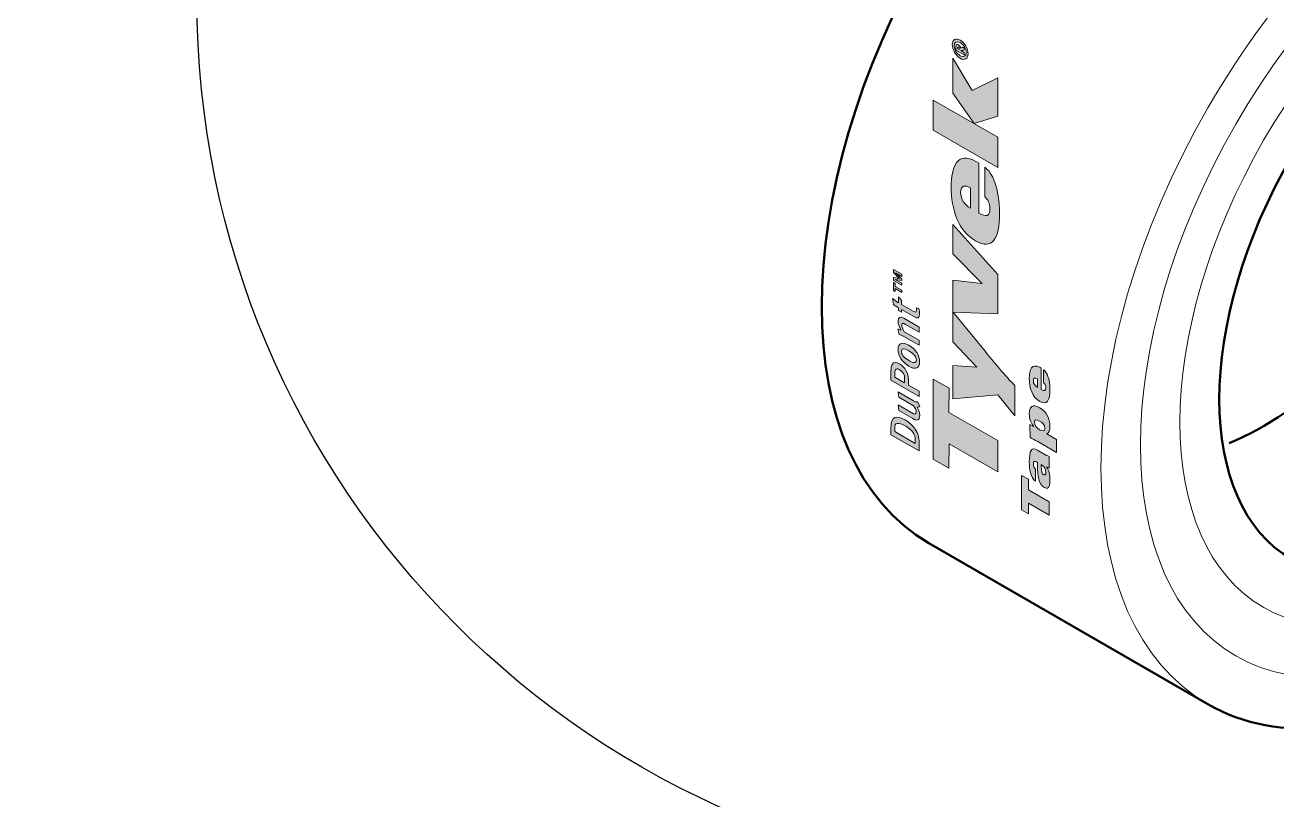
# Model space of a CAD drawing. Header units: inches. Extents: x -20.7 to 75.7, y -15.1 to 19.1.
# Drawn here: x 59.245 to 60.702, y 10.519 to 11.421 of the extents above; entities that cross this region are included whole.
import ezdxf

# ---------------------------------------------------------------- set-up
doc = ezdxf.new("R2010")
doc.units = ezdxf.units.IN
doc.header["$MEASUREMENT"] = 0
for name, color, linetype, lineweight in [('G-ANNO-TTLB', 7, 'Continuous', 0), ('LOGOS', 7, 'Continuous', 0), ('TYVEK', 7, 'Continuous', 0)]:
    doc.layers.add(name, color=color, linetype=linetype, lineweight=lineweight)

# ---------------------------------------------------------------- blocks, each defined once
blk = doc.blocks.new('Block_490')
at = {"layer": 'LOGOS', "true_color": 0x17477e, "transparency": 33554687}
h = blk.add_hatch(color=156, dxfattribs=at)
h.dxf.hatch_style = 2
edge = h.paths.add_edge_path()
edge.add_spline(control_points=[(60.2654, 11.1287), (60.2654, 11.1287), (60.2583, 11.1329), (60.2583, 11.1329), (60.2583, 11.1329), (60.2583, 11.1326), (60.2583, 11.1326), (60.2583, 11.1326), (60.2654, 11.1255), (60.2654, 11.1255), (60.2654, 11.1255), (60.2654, 11.1239), (60.2654, 11.1239), (60.2654, 11.1239), (60.2583, 11.125), (60.2583, 11.125), (60.2583, 11.125), (60.2583, 11.1248), (60.2583, 11.1248), (60.2583, 11.1248), (60.2654, 11.1207), (60.2654, 11.1207), (60.2654, 11.1207), (60.2654, 11.1183), (60.2654, 11.1183), (60.2654, 11.1183), (60.2557, 11.1239), (60.2557, 11.1239), (60.2557, 11.1239), (60.2557, 11.1274), (60.2557, 11.1274), (60.2557, 11.1274), (60.2625, 11.1263), (60.2625, 11.1263), (60.2625, 11.1263), (60.2557, 11.1333), (60.2557, 11.1333), (60.2557, 11.1333), (60.2557, 11.1368), (60.2557, 11.1368), (60.2557, 11.1368), (60.2654, 11.1312), (60.2654, 11.1312), (60.2654, 11.1312), (60.2654, 11.1287), (60.2654, 11.1287)], knot_values=[0, 0, 0, 0, 1, 1, 1, 2, 2, 2, 3, 3, 3, 4, 4, 4, 5, 5, 5, 6, 6, 6, 7, 7, 7, 8, 8, 8, 9, 9, 9, 10, 10, 10, 11, 11, 11, 12, 12, 12, 13, 13, 13, 14, 14, 14, 15, 15, 15, 15], degree=3, periodic=0)
edge = h.paths.add_edge_path()
edge.add_spline(control_points=[(60.2576, 11.117), (60.2576, 11.117), (60.2654, 11.1125), (60.2654, 11.1125), (60.2654, 11.1125), (60.2654, 11.11), (60.2654, 11.11), (60.2654, 11.11), (60.2576, 11.1146), (60.2576, 11.1146), (60.2576, 11.1146), (60.2577, 11.1112), (60.2577, 11.1112), (60.2577, 11.1112), (60.2557, 11.1124), (60.2557, 11.1124), (60.2557, 11.1124), (60.2557, 11.1214), (60.2557, 11.1214), (60.2557, 11.1214), (60.2577, 11.1204), (60.2577, 11.1204), (60.2577, 11.1204), (60.2576, 11.117), (60.2576, 11.117)], knot_values=[0, 0, 0, 0, 1, 1, 1, 2, 2, 2, 3, 3, 3, 4, 4, 4, 5, 5, 5, 6, 6, 6, 7, 7, 7, 8, 8, 8, 8], degree=3, periodic=0)
h = blk.add_hatch(color=156, dxfattribs=at)
h.dxf.hatch_style = 2
edge = h.paths.add_edge_path()
edge.add_spline(control_points=[(60.2862, 11.0852), (60.2862, 11.0798), (60.2835, 11.0795), (60.2801, 11.0815), (60.2801, 11.0815), (60.2653, 11.0901), (60.2653, 11.0901), (60.2653, 11.0901), (60.2653, 11.0869), (60.2653, 11.0869), (60.2653, 11.0869), (60.2618, 11.0891), (60.2618, 11.0891), (60.2618, 11.0891), (60.2618, 11.0921), (60.2618, 11.0921), (60.2596, 11.0933), (60.2576, 11.0946), (60.2557, 11.0959), (60.2557, 11.0959), (60.2545, 11.1028), (60.2545, 11.1028), (60.2564, 11.1014), (60.2593, 11.0994), (60.2617, 11.098), (60.2617, 11.098), (60.2618, 11.1047), (60.2618, 11.1047), (60.2618, 11.1047), (60.2652, 11.1011), (60.2652, 11.1011), (60.2652, 11.1011), (60.2653, 11.096), (60.2653, 11.096), (60.2653, 11.096), (60.2787, 11.0882), (60.2787, 11.0882), (60.2817, 11.0865), (60.2825, 11.0868), (60.2825, 11.0894), (60.2825, 11.0902), (60.2824, 11.0909), (60.2821, 11.0922), (60.2821, 11.0922), (60.2852, 11.0912), (60.2852, 11.0912), (60.2859, 11.089), (60.2862, 11.087), (60.2862, 11.0852)], knot_values=[0, 0, 0, 0, 1, 1, 1, 2, 2, 2, 3, 3, 3, 4, 4, 4, 5, 5, 5, 6, 6, 6, 7, 7, 7, 8, 8, 8, 9, 9, 9, 10, 10, 10, 11, 11, 11, 12, 12, 12, 13, 13, 13, 14, 14, 14, 15, 15, 15, 16, 16, 16, 16], degree=3, periodic=0)
h = blk.add_hatch(color=156, dxfattribs=at)
h.dxf.hatch_style = 2
edge = h.paths.add_edge_path()
edge.add_spline(control_points=[(60.2856, 11.0636), (60.2856, 11.0636), (60.2697, 11.0728), (60.2697, 11.0728), (60.2665, 11.0746), (60.2656, 11.0744), (60.2655, 11.072), (60.2655, 11.0703), (60.2666, 11.0671), (60.2682, 11.0643), (60.2682, 11.0643), (60.2856, 11.0544), (60.2856, 11.0544), (60.2856, 11.0544), (60.2856, 11.0485), (60.2856, 11.0485), (60.2856, 11.0485), (60.268, 11.0586), (60.268, 11.0586), (60.2654, 11.0602), (60.2641, 11.0607), (60.2624, 11.061), (60.2624, 11.061), (60.261, 11.0672), (60.261, 11.0672), (60.2621, 11.0673), (60.2632, 11.0668), (60.2645, 11.0661), (60.2622, 11.0703), (60.2611, 11.0735), (60.2611, 11.0766), (60.2611, 11.0808), (60.2634, 11.0824), (60.2678, 11.0799), (60.2678, 11.0799), (60.2856, 11.0696), (60.2856, 11.0696), (60.2856, 11.0696), (60.2856, 11.0636), (60.2856, 11.0636)], knot_values=[0, 0, 0, 0, 1, 1, 1, 2, 2, 2, 3, 3, 3, 4, 4, 4, 5, 5, 5, 6, 6, 6, 7, 7, 7, 8, 8, 8, 9, 9, 9, 10, 10, 10, 11, 11, 11, 12, 12, 12, 13, 13, 13, 13], degree=3, periodic=0)
h = blk.add_hatch(color=156, dxfattribs=at)
h.dxf.hatch_style = 2
edge = h.paths.add_edge_path()
edge.add_spline(control_points=[(60.265, 11.0413), (60.265, 11.0375), (60.2675, 11.0343), (60.2734, 11.031), (60.2803, 11.0269), (60.2824, 11.0279), (60.2824, 11.0313), (60.2824, 11.035), (60.2799, 11.0384), (60.2738, 11.0419), (60.2671, 11.0458), (60.265, 11.0447), (60.265, 11.0413)], knot_values=[0, 0, 0, 0, 1, 1, 1, 2, 2, 2, 3, 3, 3, 4, 4, 4, 4], degree=3, periodic=0)
edge = h.paths.add_edge_path()
edge.add_spline(control_points=[(60.2862, 11.0291), (60.2862, 11.0216), (60.2813, 11.0198), (60.2737, 11.0241), (60.266, 11.0286), (60.2611, 11.0362), (60.2611, 11.0435), (60.2611, 11.0514), (60.2661, 11.0529), (60.2737, 11.0485), (60.2815, 11.0441), (60.2863, 11.0366), (60.2862, 11.0291)], knot_values=[0, 0, 0, 0, 1, 1, 1, 2, 2, 2, 3, 3, 3, 4, 4, 4, 4], degree=3, periodic=0)
h = blk.add_hatch(color=156, dxfattribs=at)
h.dxf.hatch_style = 2
edge = h.paths.add_edge_path()
edge.add_spline(control_points=[(60.2589, 11.0206), (60.2578, 11.0201), (60.2572, 11.0188), (60.2572, 11.0164), (60.2572, 11.0164), (60.2572, 11.0114), (60.2572, 11.0114), (60.2572, 11.0114), (60.2688, 11.0047), (60.2688, 11.0047), (60.2688, 11.0047), (60.2688, 11.0097), (60.2688, 11.0097), (60.2688, 11.0143), (60.267, 11.0176), (60.2629, 11.0199), (60.2612, 11.0209), (60.2598, 11.0212), (60.2589, 11.0206)], knot_values=[0, 0, 0, 0, 1, 1, 1, 2, 2, 2, 3, 3, 3, 4, 4, 4, 5, 5, 5, 6, 6, 6, 6], degree=3, periodic=0)
edge = h.paths.add_edge_path()
edge.add_spline(control_points=[(60.2731, 11.0086), (60.2731, 11.0086), (60.2731, 11.0022), (60.2731, 11.0022), (60.2731, 11.0022), (60.2856, 10.995), (60.2856, 10.995), (60.2856, 10.995), (60.2856, 10.9889), (60.2856, 10.9889), (60.2856, 10.9889), (60.2528, 11.0078), (60.2528, 11.0078), (60.2528, 11.0078), (60.2528, 11.0178), (60.2528, 11.0178), (60.2529, 11.0233), (60.2533, 11.0251), (60.2545, 11.0265), (60.2561, 11.0289), (60.259, 11.0291), (60.2627, 11.027), (60.2691, 11.0233), (60.2732, 11.0155), (60.2731, 11.0086)], knot_values=[0, 0, 0, 0, 1, 1, 1, 2, 2, 2, 3, 3, 3, 4, 4, 4, 5, 5, 5, 6, 6, 6, 7, 7, 7, 8, 8, 8, 8], degree=3, periodic=0)
h = blk.add_hatch(color=156, dxfattribs=at)
h.dxf.hatch_style = 2
edge = h.paths.add_edge_path()
edge.add_spline(control_points=[(60.2864, 10.9773), (60.2856, 10.9765), (60.2847, 10.9762), (60.2834, 10.9766), (60.2854, 10.9733), (60.2863, 10.9701), (60.2863, 10.967), (60.2863, 10.9638), (60.2854, 10.962), (60.2839, 10.9615), (60.2828, 10.9611), (60.2812, 10.9614), (60.2783, 10.9632), (60.2783, 10.9632), (60.2621, 10.9726), (60.2621, 10.9726), (60.2621, 10.9726), (60.2611, 10.979), (60.2611, 10.979), (60.2611, 10.979), (60.2771, 10.9697), (60.2771, 10.9697), (60.2801, 10.9681), (60.2823, 10.9673), (60.2822, 10.9708), (60.2823, 10.973), (60.2809, 10.9762), (60.2792, 10.9781), (60.2792, 10.9781), (60.262, 10.988), (60.262, 10.988), (60.262, 10.988), (60.2611, 10.9943), (60.2611, 10.9943), (60.2611, 10.9943), (60.2791, 10.9838), (60.2791, 10.9838), (60.2826, 10.9818), (60.2839, 10.9829), (60.2839, 10.9829), (60.2839, 10.9829), (60.2864, 10.9773), (60.2864, 10.9773)], knot_values=[0, 0, 0, 0, 1, 1, 1, 2, 2, 2, 3, 3, 3, 4, 4, 4, 5, 5, 5, 6, 6, 6, 7, 7, 7, 8, 8, 8, 9, 9, 9, 10, 10, 10, 11, 11, 11, 12, 12, 12, 13, 13, 13, 14, 14, 14, 14], degree=3, periodic=0)
h = blk.add_hatch(color=156, dxfattribs=at)
h.dxf.hatch_style = 2
edge = h.paths.add_edge_path()
edge.add_spline(control_points=[(60.26, 10.9575), (60.2579, 10.957), (60.2572, 10.9554), (60.2572, 10.9521), (60.2572, 10.9521), (60.2572, 10.9481), (60.2572, 10.9481), (60.2572, 10.9481), (60.2812, 10.9343), (60.2812, 10.9343), (60.2812, 10.9343), (60.2812, 10.9384), (60.2812, 10.9384), (60.2812, 10.945), (60.2774, 10.95), (60.27, 10.9542), (60.2657, 10.9566), (60.2623, 10.9581), (60.26, 10.9575)], knot_values=[0, 0, 0, 0, 1, 1, 1, 2, 2, 2, 3, 3, 3, 4, 4, 4, 5, 5, 5, 6, 6, 6, 6], degree=3, periodic=0)
edge = h.paths.add_edge_path()
edge.add_spline(control_points=[(60.281, 10.9508), (60.2845, 10.9457), (60.2856, 10.9417), (60.2856, 10.9347), (60.2856, 10.9347), (60.2856, 10.9254), (60.2856, 10.9254), (60.2856, 10.9254), (60.2528, 10.9443), (60.2528, 10.9443), (60.2528, 10.9443), (60.2528, 10.9521), (60.2528, 10.9521), (60.2529, 10.9593), (60.254, 10.9627), (60.2575, 10.9644), (60.2603, 10.9655), (60.2643, 10.9645), (60.2693, 10.9616), (60.2743, 10.9586), (60.2782, 10.955), (60.281, 10.9508)], knot_values=[0, 0, 0, 0, 1, 1, 1, 2, 2, 2, 3, 3, 3, 4, 4, 4, 5, 5, 5, 6, 6, 6, 7, 7, 7, 7], degree=3, periodic=0)
at = {"layer": 'LOGOS'}
for points, knots in [([(60.2654, 11.1287), (60.2654, 11.1287), (60.2583, 11.1329), (60.2583, 11.1329), (60.2583, 11.1329), (60.2583, 11.1326), (60.2583, 11.1326), (60.2583, 11.1326), (60.2654, 11.1255), (60.2654, 11.1255), (60.2654, 11.1255), (60.2654, 11.1239), (60.2654, 11.1239), (60.2654, 11.1239), (60.2583, 11.125), (60.2583, 11.125), (60.2583, 11.125), (60.2583, 11.1248), (60.2583, 11.1248), (60.2583, 11.1248), (60.2654, 11.1207), (60.2654, 11.1207), (60.2654, 11.1207), (60.2654, 11.1183), (60.2654, 11.1183), (60.2654, 11.1183), (60.2557, 11.1239), (60.2557, 11.1239), (60.2557, 11.1239), (60.2557, 11.1274), (60.2557, 11.1274), (60.2557, 11.1274), (60.2625, 11.1263), (60.2625, 11.1263), (60.2625, 11.1263), (60.2557, 11.1333), (60.2557, 11.1333), (60.2557, 11.1333), (60.2557, 11.1368), (60.2557, 11.1368), (60.2557, 11.1368), (60.2654, 11.1312), (60.2654, 11.1312), (60.2654, 11.1312), (60.2654, 11.1287), (60.2654, 11.1287)], [0, 0, 0, 0, 1, 1, 1, 2, 2, 2, 3, 3, 3, 4, 4, 4, 5, 5, 5, 6, 6, 6, 7, 7, 7, 8, 8, 8, 9, 9, 9, 10, 10, 10, 11, 11, 11, 12, 12, 12, 13, 13, 13, 14, 14, 14, 15, 15, 15, 15]), ([(60.2576, 11.117), (60.2576, 11.117), (60.2654, 11.1125), (60.2654, 11.1125), (60.2654, 11.1125), (60.2654, 11.11), (60.2654, 11.11), (60.2654, 11.11), (60.2576, 11.1146), (60.2576, 11.1146), (60.2576, 11.1146), (60.2577, 11.1112), (60.2577, 11.1112), (60.2577, 11.1112), (60.2557, 11.1124), (60.2557, 11.1124), (60.2557, 11.1124), (60.2557, 11.1214), (60.2557, 11.1214), (60.2557, 11.1214), (60.2577, 11.1204), (60.2577, 11.1204), (60.2577, 11.1204), (60.2576, 11.117), (60.2576, 11.117)], [0, 0, 0, 0, 1, 1, 1, 2, 2, 2, 3, 3, 3, 4, 4, 4, 5, 5, 5, 6, 6, 6, 7, 7, 7, 8, 8, 8, 8]), ([(60.2862, 11.0852), (60.2862, 11.0798), (60.2835, 11.0795), (60.2801, 11.0815), (60.2801, 11.0815), (60.2653, 11.0901), (60.2653, 11.0901), (60.2653, 11.0901), (60.2653, 11.0869), (60.2653, 11.0869), (60.2653, 11.0869), (60.2618, 11.0891), (60.2618, 11.0891), (60.2618, 11.0891), (60.2618, 11.0921), (60.2618, 11.0921), (60.2596, 11.0933), (60.2576, 11.0946), (60.2557, 11.0959), (60.2557, 11.0959), (60.2545, 11.1028), (60.2545, 11.1028), (60.2564, 11.1014), (60.2593, 11.0994), (60.2617, 11.098), (60.2617, 11.098), (60.2618, 11.1047), (60.2618, 11.1047), (60.2618, 11.1047), (60.2652, 11.1011), (60.2652, 11.1011), (60.2652, 11.1011), (60.2653, 11.096), (60.2653, 11.096), (60.2653, 11.096), (60.2787, 11.0882), (60.2787, 11.0882), (60.2817, 11.0865), (60.2825, 11.0868), (60.2825, 11.0894), (60.2825, 11.0902), (60.2824, 11.0909), (60.2821, 11.0922), (60.2821, 11.0922), (60.2852, 11.0912), (60.2852, 11.0912), (60.2859, 11.089), (60.2862, 11.087), (60.2862, 11.0852)], [0, 0, 0, 0, 1, 1, 1, 2, 2, 2, 3, 3, 3, 4, 4, 4, 5, 5, 5, 6, 6, 6, 7, 7, 7, 8, 8, 8, 9, 9, 9, 10, 10, 10, 11, 11, 11, 12, 12, 12, 13, 13, 13, 14, 14, 14, 15, 15, 15, 16, 16, 16, 16]), ([(60.2856, 11.0636), (60.2856, 11.0636), (60.2697, 11.0728), (60.2697, 11.0728), (60.2665, 11.0746), (60.2656, 11.0744), (60.2655, 11.072), (60.2655, 11.0703), (60.2666, 11.0671), (60.2682, 11.0643), (60.2682, 11.0643), (60.2856, 11.0544), (60.2856, 11.0544), (60.2856, 11.0544), (60.2856, 11.0485), (60.2856, 11.0485), (60.2856, 11.0485), (60.268, 11.0586), (60.268, 11.0586), (60.2654, 11.0602), (60.2641, 11.0607), (60.2624, 11.061), (60.2624, 11.061), (60.261, 11.0672), (60.261, 11.0672), (60.2621, 11.0673), (60.2632, 11.0668), (60.2645, 11.0661), (60.2622, 11.0703), (60.2611, 11.0735), (60.2611, 11.0766), (60.2611, 11.0808), (60.2634, 11.0824), (60.2678, 11.0799), (60.2678, 11.0799), (60.2856, 11.0696), (60.2856, 11.0696), (60.2856, 11.0696), (60.2856, 11.0636), (60.2856, 11.0636)], [0, 0, 0, 0, 1, 1, 1, 2, 2, 2, 3, 3, 3, 4, 4, 4, 5, 5, 5, 6, 6, 6, 7, 7, 7, 8, 8, 8, 9, 9, 9, 10, 10, 10, 11, 11, 11, 12, 12, 12, 13, 13, 13, 13]), ([(60.2862, 11.0291), (60.2862, 11.0216), (60.2813, 11.0198), (60.2737, 11.0241), (60.266, 11.0286), (60.2611, 11.0362), (60.2611, 11.0435), (60.2611, 11.0514), (60.2661, 11.0529), (60.2737, 11.0485), (60.2815, 11.0441), (60.2863, 11.0366), (60.2862, 11.0291)], [0, 0, 0, 0, 1, 1, 1, 2, 2, 2, 3, 3, 3, 4, 4, 4, 4]), ([(60.265, 11.0413), (60.265, 11.0375), (60.2675, 11.0343), (60.2734, 11.031), (60.2803, 11.0269), (60.2824, 11.0279), (60.2824, 11.0313), (60.2824, 11.035), (60.2799, 11.0384), (60.2738, 11.0419), (60.2671, 11.0458), (60.265, 11.0447), (60.265, 11.0413)], [0, 0, 0, 0, 1, 1, 1, 2, 2, 2, 3, 3, 3, 4, 4, 4, 4]), ([(60.2731, 11.0086), (60.2731, 11.0086), (60.2731, 11.0022), (60.2731, 11.0022), (60.2731, 11.0022), (60.2856, 10.995), (60.2856, 10.995), (60.2856, 10.995), (60.2856, 10.9889), (60.2856, 10.9889), (60.2856, 10.9889), (60.2528, 11.0078), (60.2528, 11.0078), (60.2528, 11.0078), (60.2528, 11.0178), (60.2528, 11.0178), (60.2529, 11.0233), (60.2533, 11.0251), (60.2545, 11.0265), (60.2561, 11.0289), (60.259, 11.0291), (60.2627, 11.027), (60.2691, 11.0233), (60.2732, 11.0155), (60.2731, 11.0086)], [0, 0, 0, 0, 1, 1, 1, 2, 2, 2, 3, 3, 3, 4, 4, 4, 5, 5, 5, 6, 6, 6, 7, 7, 7, 8, 8, 8, 8]), ([(60.2589, 11.0206), (60.2578, 11.0201), (60.2572, 11.0188), (60.2572, 11.0164), (60.2572, 11.0164), (60.2572, 11.0114), (60.2572, 11.0114), (60.2572, 11.0114), (60.2688, 11.0047), (60.2688, 11.0047), (60.2688, 11.0047), (60.2688, 11.0097), (60.2688, 11.0097), (60.2688, 11.0143), (60.267, 11.0176), (60.2629, 11.0199), (60.2612, 11.0209), (60.2598, 11.0212), (60.2589, 11.0206)], [0, 0, 0, 0, 1, 1, 1, 2, 2, 2, 3, 3, 3, 4, 4, 4, 5, 5, 5, 6, 6, 6, 6]), ([(60.2864, 10.9773), (60.2856, 10.9765), (60.2847, 10.9762), (60.2834, 10.9766), (60.2854, 10.9733), (60.2863, 10.9701), (60.2863, 10.967), (60.2863, 10.9638), (60.2854, 10.962), (60.2839, 10.9615), (60.2828, 10.9611), (60.2812, 10.9614), (60.2783, 10.9632), (60.2783, 10.9632), (60.2621, 10.9726), (60.2621, 10.9726), (60.2621, 10.9726), (60.2611, 10.979), (60.2611, 10.979), (60.2611, 10.979), (60.2771, 10.9697), (60.2771, 10.9697), (60.2801, 10.9681), (60.2823, 10.9673), (60.2822, 10.9708), (60.2823, 10.973), (60.2809, 10.9762), (60.2792, 10.9781), (60.2792, 10.9781), (60.262, 10.988), (60.262, 10.988), (60.262, 10.988), (60.2611, 10.9943), (60.2611, 10.9943), (60.2611, 10.9943), (60.2791, 10.9838), (60.2791, 10.9838), (60.2826, 10.9818), (60.2839, 10.9829), (60.2839, 10.9829), (60.2839, 10.9829), (60.2864, 10.9773), (60.2864, 10.9773)], [0, 0, 0, 0, 1, 1, 1, 2, 2, 2, 3, 3, 3, 4, 4, 4, 5, 5, 5, 6, 6, 6, 7, 7, 7, 8, 8, 8, 9, 9, 9, 10, 10, 10, 11, 11, 11, 12, 12, 12, 13, 13, 13, 14, 14, 14, 14]), ([(60.281, 10.9508), (60.2845, 10.9457), (60.2856, 10.9417), (60.2856, 10.9347), (60.2856, 10.9347), (60.2856, 10.9254), (60.2856, 10.9254), (60.2856, 10.9254), (60.2528, 10.9443), (60.2528, 10.9443), (60.2528, 10.9443), (60.2528, 10.9521), (60.2528, 10.9521), (60.2529, 10.9593), (60.254, 10.9627), (60.2575, 10.9644), (60.2603, 10.9655), (60.2643, 10.9645), (60.2693, 10.9616), (60.2743, 10.9586), (60.2782, 10.955), (60.281, 10.9508)], [0, 0, 0, 0, 1, 1, 1, 2, 2, 2, 3, 3, 3, 4, 4, 4, 5, 5, 5, 6, 6, 6, 7, 7, 7, 7]), ([(60.26, 10.9575), (60.2579, 10.957), (60.2572, 10.9554), (60.2572, 10.9521), (60.2572, 10.9521), (60.2572, 10.9481), (60.2572, 10.9481), (60.2572, 10.9481), (60.2812, 10.9343), (60.2812, 10.9343), (60.2812, 10.9343), (60.2812, 10.9384), (60.2812, 10.9384), (60.2812, 10.945), (60.2774, 10.95), (60.27, 10.9542), (60.2657, 10.9566), (60.2623, 10.9581), (60.26, 10.9575)], [0, 0, 0, 0, 1, 1, 1, 2, 2, 2, 3, 3, 3, 4, 4, 4, 5, 5, 5, 6, 6, 6, 6])]:
    blk.add_open_spline(points, degree=3, knots=knots, dxfattribs=at)
blk = doc.blocks.new('Block_491')
at = {"layer": 'LOGOS', "true_color": 0x17477e, "transparency": 33554687}
h = blk.add_hatch(color=156, dxfattribs=at)
h.dxf.hatch_style = 2
edge = h.paths.add_edge_path()
edge.add_spline(control_points=[(60.4234, 11.0095), (60.4205, 11.0111), (60.4186, 11.0106), (60.4186, 11.0072), (60.4186, 11.004), (60.4204, 11.0011), (60.4234, 10.9994), (60.4234, 10.9994), (60.4234, 11.0095), (60.4234, 11.0095)], knot_values=[0, 0, 0, 0, 1, 1, 1, 2, 2, 2, 3, 3, 3, 3], degree=3, periodic=0)
edge = h.paths.add_edge_path()
edge.add_spline(control_points=[(60.4277, 10.9969), (60.4314, 10.9947), (60.4333, 10.9954), (60.4333, 10.9989), (60.4333, 11.0019), (60.4321, 11.0038), (60.4306, 11.0049), (60.4306, 11.0049), (60.4306, 11.0198), (60.4306, 11.0198), (60.4343, 11.0171), (60.4379, 11.0098), (60.4379, 10.9965), (60.4379, 10.9844), (60.4345, 10.9783), (60.426, 10.983), (60.4174, 10.9882), (60.4139, 10.9985), (60.4139, 11.0099), (60.414, 11.0198), (60.4166, 11.0282), (60.4265, 11.0225), (60.4265, 11.0225), (60.4278, 11.0219), (60.4278, 11.0219), (60.4278, 11.0219), (60.4277, 10.9969), (60.4277, 10.9969)], knot_values=[0, 0, 0, 0, 1, 1, 1, 2, 2, 2, 3, 3, 3, 4, 4, 4, 5, 5, 5, 6, 6, 6, 7, 7, 7, 8, 8, 8, 9, 9, 9, 9], degree=3, periodic=0)
h = blk.add_hatch(color=156, dxfattribs=at)
h.dxf.hatch_style = 2
edge = h.paths.add_edge_path()
edge.add_spline(control_points=[(60.432, 10.9517), (60.432, 10.956), (60.4289, 10.9586), (60.4259, 10.9603), (60.4224, 10.9623), (60.4198, 10.9623), (60.4199, 10.9589), (60.4198, 10.9556), (60.4223, 10.9523), (60.4259, 10.9502), (60.4289, 10.9485), (60.432, 10.9475), (60.432, 10.9517)], knot_values=[0, 0, 0, 0, 1, 1, 1, 2, 2, 2, 3, 3, 3, 4, 4, 4, 4], degree=3, periodic=0)
edge = h.paths.add_edge_path()
edge.add_spline(control_points=[(60.4232, 10.9367), (60.4209, 10.938), (60.4175, 10.9398), (60.4148, 10.9412), (60.4148, 10.9412), (60.4147, 10.9561), (60.4147, 10.9561), (60.4147, 10.9561), (60.4186, 10.9541), (60.4186, 10.9541), (60.4186, 10.9541), (60.4186, 10.9542), (60.4186, 10.9542), (60.4158, 10.9581), (60.4139, 10.9627), (60.4139, 10.9684), (60.4139, 10.977), (60.4173, 10.9808), (60.4262, 10.9758), (60.4341, 10.9712), (60.4379, 10.9627), (60.4379, 10.9541), (60.4379, 10.9493), (60.4365, 10.9466), (60.4344, 10.9453), (60.4344, 10.9453), (60.4456, 10.9389), (60.4456, 10.9389), (60.4456, 10.9389), (60.4456, 10.9237), (60.4456, 10.9237), (60.4456, 10.9237), (60.4232, 10.9367), (60.4232, 10.9367)], knot_values=[0, 0, 0, 0, 1, 1, 1, 2, 2, 2, 3, 3, 3, 4, 4, 4, 5, 5, 5, 6, 6, 6, 7, 7, 7, 8, 8, 8, 9, 9, 9, 10, 10, 10, 11, 11, 11, 11], degree=3, periodic=0)
h = blk.add_hatch(color=156, dxfattribs=at)
h.dxf.hatch_style = 2
edge = h.paths.add_edge_path()
edge.add_spline(control_points=[(60.4278, 10.9077), (60.4278, 10.9018), (60.4288, 10.8989), (60.4307, 10.8978), (60.4319, 10.897), (60.4333, 10.8976), (60.4333, 10.9003), (60.4332, 10.9041), (60.431, 10.9075), (60.4284, 10.9091), (60.4284, 10.9091), (60.4277, 10.9095), (60.4277, 10.9095), (60.4277, 10.9095), (60.4278, 10.9077), (60.4278, 10.9077)], knot_values=[0, 0, 0, 0, 1, 1, 1, 2, 2, 2, 3, 3, 3, 4, 4, 4, 5, 5, 5, 5], degree=3, periodic=0)
edge = h.paths.add_edge_path()
edge.add_spline(control_points=[(60.4212, 10.8903), (60.4184, 10.8922), (60.4165, 10.8957), (60.4154, 10.8998), (60.4142, 10.9039), (60.4139, 10.9085), (60.4139, 10.9124), (60.414, 10.9259), (60.4163, 10.9305), (60.4235, 10.9265), (60.4235, 10.9265), (60.4341, 10.9203), (60.4341, 10.9203), (60.4349, 10.9198), (60.4359, 10.9194), (60.4371, 10.919), (60.4371, 10.919), (60.4372, 10.9056), (60.4372, 10.9056), (60.4372, 10.9056), (60.4339, 10.9071), (60.4339, 10.9071), (60.437, 10.9024), (60.4379, 10.8979), (60.4379, 10.8926), (60.438, 10.8894), (60.4378, 10.8862), (60.4372, 10.8844), (60.4362, 10.8823), (60.4343, 10.8812), (60.4314, 10.8829), (60.4247, 10.8867), (60.4234, 10.8971), (60.4234, 10.9078), (60.4234, 10.9078), (60.4234, 10.912), (60.4234, 10.912), (60.4234, 10.912), (60.4223, 10.9127), (60.4223, 10.9127), (60.4203, 10.9138), (60.4186, 10.9137), (60.4186, 10.9103), (60.4186, 10.9068), (60.4198, 10.905), (60.4213, 10.9041), (60.4213, 10.9041), (60.4212, 10.8903), (60.4212, 10.8903)], knot_values=[0, 0, 0, 0, 1, 1, 1, 2, 2, 2, 3, 3, 3, 4, 4, 4, 5, 5, 5, 6, 6, 6, 7, 7, 7, 8, 8, 8, 9, 9, 9, 10, 10, 10, 11, 11, 11, 12, 12, 12, 13, 13, 13, 14, 14, 14, 15, 15, 15, 16, 16, 16, 16], degree=3, periodic=0)
h = blk.add_hatch(color=156, dxfattribs=at)
h.dxf.hatch_style = 2
edge = h.paths.add_edge_path()
edge.add_spline(control_points=[(60.4128, 10.8646), (60.4128, 10.8646), (60.4128, 10.8524), (60.4128, 10.8524), (60.4128, 10.8524), (60.405, 10.857), (60.405, 10.857), (60.405, 10.857), (60.4049, 10.897), (60.4049, 10.897), (60.4049, 10.897), (60.4128, 10.8925), (60.4128, 10.8925), (60.4128, 10.8925), (60.4128, 10.8802), (60.4128, 10.8802), (60.4128, 10.8802), (60.4371, 10.8662), (60.4371, 10.8662), (60.4371, 10.8662), (60.4371, 10.8506), (60.4371, 10.8506), (60.4371, 10.8506), (60.4128, 10.8646), (60.4128, 10.8646)], knot_values=[0, 0, 0, 0, 1, 1, 1, 2, 2, 2, 3, 3, 3, 4, 4, 4, 5, 5, 5, 6, 6, 6, 7, 7, 7, 8, 8, 8, 8], degree=3, periodic=0)
at = {"layer": 'LOGOS'}
for points, knots in [([(60.4277, 10.9969), (60.4314, 10.9947), (60.4333, 10.9954), (60.4333, 10.9989), (60.4333, 11.0019), (60.4321, 11.0038), (60.4306, 11.0049), (60.4306, 11.0049), (60.4306, 11.0198), (60.4306, 11.0198), (60.4343, 11.0171), (60.4379, 11.0098), (60.4379, 10.9965), (60.4379, 10.9844), (60.4345, 10.9783), (60.426, 10.983), (60.4174, 10.9882), (60.4139, 10.9985), (60.4139, 11.0099), (60.414, 11.0198), (60.4166, 11.0282), (60.4265, 11.0225), (60.4265, 11.0225), (60.4278, 11.0219), (60.4278, 11.0219), (60.4278, 11.0219), (60.4277, 10.9969), (60.4277, 10.9969)], [0, 0, 0, 0, 1, 1, 1, 2, 2, 2, 3, 3, 3, 4, 4, 4, 5, 5, 5, 6, 6, 6, 7, 7, 7, 8, 8, 8, 9, 9, 9, 9]), ([(60.4234, 11.0095), (60.4205, 11.0111), (60.4186, 11.0106), (60.4186, 11.0072), (60.4186, 11.004), (60.4204, 11.0011), (60.4234, 10.9994), (60.4234, 10.9994), (60.4234, 11.0095), (60.4234, 11.0095)], [0, 0, 0, 0, 1, 1, 1, 2, 2, 2, 3, 3, 3, 3]), ([(60.4232, 10.9367), (60.4209, 10.938), (60.4175, 10.9398), (60.4148, 10.9412), (60.4148, 10.9412), (60.4147, 10.9561), (60.4147, 10.9561), (60.4147, 10.9561), (60.4186, 10.9541), (60.4186, 10.9541), (60.4186, 10.9541), (60.4186, 10.9542), (60.4186, 10.9542), (60.4158, 10.9581), (60.4139, 10.9627), (60.4139, 10.9684), (60.4139, 10.977), (60.4173, 10.9808), (60.4262, 10.9758), (60.4341, 10.9712), (60.4379, 10.9627), (60.4379, 10.9541), (60.4379, 10.9493), (60.4365, 10.9466), (60.4344, 10.9453), (60.4344, 10.9453), (60.4456, 10.9389), (60.4456, 10.9389), (60.4456, 10.9389), (60.4456, 10.9237), (60.4456, 10.9237), (60.4456, 10.9237), (60.4232, 10.9367), (60.4232, 10.9367)], [0, 0, 0, 0, 1, 1, 1, 2, 2, 2, 3, 3, 3, 4, 4, 4, 5, 5, 5, 6, 6, 6, 7, 7, 7, 8, 8, 8, 9, 9, 9, 10, 10, 10, 11, 11, 11, 11]), ([(60.432, 10.9517), (60.432, 10.956), (60.4289, 10.9586), (60.4259, 10.9603), (60.4224, 10.9623), (60.4198, 10.9623), (60.4199, 10.9589), (60.4198, 10.9556), (60.4223, 10.9523), (60.4259, 10.9502), (60.4289, 10.9485), (60.432, 10.9475), (60.432, 10.9517)], [0, 0, 0, 0, 1, 1, 1, 2, 2, 2, 3, 3, 3, 4, 4, 4, 4]), ([(60.4212, 10.8903), (60.4184, 10.8922), (60.4165, 10.8957), (60.4154, 10.8998), (60.4142, 10.9039), (60.4139, 10.9085), (60.4139, 10.9124), (60.414, 10.9259), (60.4163, 10.9305), (60.4235, 10.9265), (60.4235, 10.9265), (60.4341, 10.9203), (60.4341, 10.9203), (60.4349, 10.9198), (60.4359, 10.9194), (60.4371, 10.919), (60.4371, 10.919), (60.4372, 10.9056), (60.4372, 10.9056), (60.4372, 10.9056), (60.4339, 10.9071), (60.4339, 10.9071), (60.437, 10.9024), (60.4379, 10.8979), (60.4379, 10.8926), (60.438, 10.8894), (60.4378, 10.8862), (60.4372, 10.8844), (60.4362, 10.8823), (60.4343, 10.8812), (60.4314, 10.8829), (60.4247, 10.8867), (60.4234, 10.8971), (60.4234, 10.9078), (60.4234, 10.9078), (60.4234, 10.912), (60.4234, 10.912), (60.4234, 10.912), (60.4223, 10.9127), (60.4223, 10.9127), (60.4203, 10.9138), (60.4186, 10.9137), (60.4186, 10.9103), (60.4186, 10.9068), (60.4198, 10.905), (60.4213, 10.9041), (60.4213, 10.9041), (60.4212, 10.8903), (60.4212, 10.8903)], [0, 0, 0, 0, 1, 1, 1, 2, 2, 2, 3, 3, 3, 4, 4, 4, 5, 5, 5, 6, 6, 6, 7, 7, 7, 8, 8, 8, 9, 9, 9, 10, 10, 10, 11, 11, 11, 12, 12, 12, 13, 13, 13, 14, 14, 14, 15, 15, 15, 16, 16, 16, 16]), ([(60.4278, 10.9077), (60.4278, 10.9018), (60.4288, 10.8989), (60.4307, 10.8978), (60.4319, 10.897), (60.4333, 10.8976), (60.4333, 10.9003), (60.4332, 10.9041), (60.431, 10.9075), (60.4284, 10.9091), (60.4284, 10.9091), (60.4277, 10.9095), (60.4277, 10.9095), (60.4277, 10.9095), (60.4278, 10.9077), (60.4278, 10.9077)], [0, 0, 0, 0, 1, 1, 1, 2, 2, 2, 3, 3, 3, 4, 4, 4, 5, 5, 5, 5]), ([(60.4128, 10.8646), (60.4128, 10.8646), (60.4128, 10.8524), (60.4128, 10.8524), (60.4128, 10.8524), (60.405, 10.857), (60.405, 10.857), (60.405, 10.857), (60.4049, 10.897), (60.4049, 10.897), (60.4049, 10.897), (60.4128, 10.8925), (60.4128, 10.8925), (60.4128, 10.8925), (60.4128, 10.8802), (60.4128, 10.8802), (60.4128, 10.8802), (60.4371, 10.8662), (60.4371, 10.8662), (60.4371, 10.8662), (60.4371, 10.8506), (60.4371, 10.8506), (60.4371, 10.8506), (60.4128, 10.8646), (60.4128, 10.8646)], [0, 0, 0, 0, 1, 1, 1, 2, 2, 2, 3, 3, 3, 4, 4, 4, 5, 5, 5, 6, 6, 6, 7, 7, 7, 8, 8, 8, 8])]:
    blk.add_open_spline(points, degree=3, knots=knots, dxfattribs=at)
blk = doc.blocks.new('Block_493')
at = {"layer": 'LOGOS', "true_color": 0x17477e, "transparency": 33554687}
h = blk.add_hatch(color=156, dxfattribs=at)
h.dxf.hatch_style = 2
edge = h.paths.add_edge_path()
edge.add_spline(control_points=[(60.3971, 10.9663), (60.3971, 10.9663), (60.3771, 10.9907), (60.3771, 10.9907), (60.3771, 10.9907), (60.325, 10.986), (60.325, 10.986), (60.325, 10.986), (60.325, 11.0251), (60.325, 11.0251), (60.325, 11.0251), (60.353, 11.0228), (60.353, 11.0228), (60.353, 11.0228), (60.325, 11.0526), (60.325, 11.0526), (60.325, 11.0526), (60.325, 11.0874), (60.325, 11.0874), (60.325, 11.0874), (60.3589, 11.0458), (60.3589, 11.0458), (60.3782, 11.0221), (60.3886, 11.0103), (60.3971, 11.0015), (60.3971, 11.0015), (60.3971, 10.9663), (60.3971, 10.9663)], knot_values=[0, 0, 0, 0, 1, 1, 1, 2, 2, 2, 3, 3, 3, 4, 4, 4, 5, 5, 5, 6, 6, 6, 7, 7, 7, 8, 8, 8, 9, 9, 9, 9], degree=3, periodic=0)
h = blk.add_hatch(color=156, dxfattribs=at)
h.dxf.hatch_style = 2
edge = h.paths.add_edge_path()
edge.add_spline(control_points=[(60.3205, 10.9338), (60.3205, 10.9338), (60.3204, 10.9053), (60.3204, 10.9053), (60.3204, 10.9053), (60.3021, 10.9158), (60.3021, 10.9158), (60.3021, 10.9158), (60.3021, 11.0092), (60.3021, 11.0092), (60.3021, 11.0092), (60.3205, 10.9986), (60.3205, 10.9986), (60.3205, 10.9986), (60.3204, 10.9702), (60.3204, 10.9702), (60.3204, 10.9702), (60.3771, 10.9375), (60.3771, 10.9375), (60.3771, 10.9375), (60.3771, 10.901), (60.3771, 10.901), (60.3771, 10.901), (60.3205, 10.9338), (60.3205, 10.9338)], knot_values=[0, 0, 0, 0, 1, 1, 1, 2, 2, 2, 3, 3, 3, 4, 4, 4, 5, 5, 5, 6, 6, 6, 7, 7, 7, 8, 8, 8, 8], degree=3, periodic=0)
at = {"layer": 'LOGOS'}
for points, knots in [([(60.3971, 10.9663), (60.3971, 10.9663), (60.3771, 10.9907), (60.3771, 10.9907), (60.3771, 10.9907), (60.325, 10.986), (60.325, 10.986), (60.325, 10.986), (60.325, 11.0251), (60.325, 11.0251), (60.325, 11.0251), (60.353, 11.0228), (60.353, 11.0228), (60.353, 11.0228), (60.325, 11.0526), (60.325, 11.0526), (60.325, 11.0526), (60.325, 11.0874), (60.325, 11.0874), (60.325, 11.0874), (60.3589, 11.0458), (60.3589, 11.0458), (60.3782, 11.0221), (60.3886, 11.0103), (60.3971, 11.0015), (60.3971, 11.0015), (60.3971, 10.9663), (60.3971, 10.9663)], [0, 0, 0, 0, 1, 1, 1, 2, 2, 2, 3, 3, 3, 4, 4, 4, 5, 5, 5, 6, 6, 6, 7, 7, 7, 8, 8, 8, 9, 9, 9, 9]), ([(60.3205, 10.9338), (60.3205, 10.9338), (60.3204, 10.9053), (60.3204, 10.9053), (60.3204, 10.9053), (60.3021, 10.9158), (60.3021, 10.9158), (60.3021, 10.9158), (60.3021, 11.0092), (60.3021, 11.0092), (60.3021, 11.0092), (60.3205, 10.9986), (60.3205, 10.9986), (60.3205, 10.9986), (60.3204, 10.9702), (60.3204, 10.9702), (60.3204, 10.9702), (60.3771, 10.9375), (60.3771, 10.9375), (60.3771, 10.9375), (60.3771, 10.901), (60.3771, 10.901), (60.3771, 10.901), (60.3205, 10.9338), (60.3205, 10.9338)], [0, 0, 0, 0, 1, 1, 1, 2, 2, 2, 3, 3, 3, 4, 4, 4, 5, 5, 5, 6, 6, 6, 7, 7, 7, 8, 8, 8, 8])]:
    blk.add_open_spline(points, degree=3, knots=knots, dxfattribs=at)
blk = doc.blocks.new('Block_492')
at = {"layer": 'LOGOS', "true_color": 0x17477e, "transparency": 33554687}
h = blk.add_hatch(color=156, dxfattribs=at)
h.dxf.hatch_style = 2
edge = h.paths.add_edge_path()
edge.add_spline(control_points=[(60.3305, 11.3944), (60.3305, 11.3944), (60.3306, 11.3936), (60.3306, 11.3936), (60.3306, 11.3936), (60.3324, 11.3926), (60.3324, 11.3926), (60.3324, 11.3926), (60.3324, 11.3933), (60.3324, 11.3933), (60.3324, 11.3944), (60.3322, 11.3949), (60.3315, 11.3953), (60.3308, 11.3956), (60.3306, 11.3954), (60.3305, 11.3944)], knot_values=[0, 0, 0, 0, 1, 1, 1, 2, 2, 2, 3, 3, 3, 4, 4, 4, 5, 5, 5, 5], degree=3, periodic=0)
edge = h.paths.add_edge_path()
edge.add_spline(control_points=[(60.338, 11.392), (60.3372, 11.3919), (60.337, 11.3919), (60.3364, 11.3917), (60.3348, 11.3917), (60.3345, 11.3916), (60.3342, 11.3915), (60.3342, 11.3915), (60.338, 11.3894), (60.338, 11.3894), (60.338, 11.3894), (60.338, 11.3865), (60.338, 11.3865), (60.338, 11.3865), (60.3285, 11.392), (60.3285, 11.392), (60.3285, 11.392), (60.3285, 11.3964), (60.3285, 11.3964), (60.3285, 11.3985), (60.3298, 11.3992), (60.3315, 11.3983), (60.3328, 11.3974), (60.3339, 11.3958), (60.334, 11.3942), (60.3342, 11.3948), (60.3348, 11.3949), (60.3354, 11.3949), (60.3363, 11.3951), (60.338, 11.3953), (60.338, 11.3953), (60.338, 11.3953), (60.338, 11.392), (60.338, 11.392)], knot_values=[0, 0, 0, 0, 1, 1, 1, 2, 2, 2, 3, 3, 3, 4, 4, 4, 5, 5, 5, 6, 6, 6, 7, 7, 7, 8, 8, 8, 9, 9, 9, 10, 10, 10, 11, 11, 11, 11], degree=3, periodic=0)
edge = h.paths.add_edge_path()
edge.add_spline(control_points=[(60.3265, 11.3972), (60.3265, 11.3929), (60.3296, 11.3876), (60.3335, 11.3855), (60.3373, 11.3832), (60.3404, 11.3849), (60.3404, 11.3891), (60.3404, 11.3934), (60.3373, 11.3985), (60.3335, 11.4008), (60.3296, 11.4031), (60.3264, 11.4014), (60.3265, 11.3972)], knot_values=[0, 0, 0, 0, 1, 1, 1, 2, 2, 2, 3, 3, 3, 4, 4, 4, 4], degree=3, periodic=0)
edge = h.paths.add_edge_path()
edge.add_spline(control_points=[(60.3427, 11.3878), (60.3427, 11.3819), (60.3386, 11.3796), (60.3335, 11.3825), (60.3284, 11.3855), (60.3243, 11.3926), (60.3243, 11.3984), (60.3243, 11.4043), (60.3284, 11.4066), (60.3335, 11.4037), (60.3386, 11.4008), (60.3427, 11.3937), (60.3427, 11.3878)], knot_values=[0, 0, 0, 0, 1, 1, 1, 2, 2, 2, 3, 3, 3, 4, 4, 4, 4], degree=3, periodic=0)
h = blk.add_hatch(color=156, dxfattribs=at)
h.dxf.hatch_style = 2
edge = h.paths.add_edge_path()
edge.add_spline(control_points=[(60.3496, 11.3068), (60.3496, 11.3068), (60.325, 11.3421), (60.325, 11.3421), (60.325, 11.3421), (60.325, 11.3828), (60.325, 11.3828), (60.325, 11.3828), (60.3475, 11.3452), (60.3475, 11.3452), (60.3475, 11.3452), (60.3771, 11.3598), (60.3771, 11.3598), (60.3771, 11.3598), (60.3771, 11.3153), (60.3771, 11.3153), (60.3771, 11.3153), (60.3496, 11.3068), (60.3496, 11.3068)], knot_values=[0, 0, 0, 0, 1, 1, 1, 2, 2, 2, 3, 3, 3, 4, 4, 4, 5, 5, 5, 6, 6, 6, 6], degree=3, periodic=0)
edge = h.paths.add_edge_path()
edge.add_spline(control_points=[(60.3021, 11.2987), (60.3021, 11.2987), (60.3021, 11.3339), (60.3021, 11.3339), (60.3021, 11.3339), (60.3771, 11.2906), (60.3771, 11.2906), (60.3771, 11.2906), (60.3771, 11.2554), (60.3771, 11.2554), (60.3771, 11.2554), (60.3021, 11.2987), (60.3021, 11.2987)], knot_values=[0, 0, 0, 0, 1, 1, 1, 2, 2, 2, 3, 3, 3, 4, 4, 4, 4], degree=3, periodic=0)
h = blk.add_hatch(color=156, dxfattribs=at)
h.dxf.hatch_style = 2
edge = h.paths.add_edge_path()
edge.add_spline(control_points=[(60.3453, 11.2316), (60.3385, 11.2356), (60.3341, 11.2345), (60.334, 11.2263), (60.334, 11.2188), (60.3384, 11.212), (60.3453, 11.208), (60.3453, 11.208), (60.3453, 11.2316), (60.3453, 11.2316)], knot_values=[0, 0, 0, 0, 1, 1, 1, 2, 2, 2, 3, 3, 3, 3], degree=3, periodic=0)
edge = h.paths.add_edge_path()
edge.add_spline(control_points=[(60.3552, 11.2023), (60.3641, 11.1972), (60.3681, 11.1989), (60.3681, 11.207), (60.3681, 11.2139), (60.3654, 11.2182), (60.3622, 11.2211), (60.3622, 11.2211), (60.3622, 11.2557), (60.3622, 11.2557), (60.3709, 11.2495), (60.3792, 11.2324), (60.3792, 11.2012), (60.3792, 11.1731), (60.3711, 11.1586), (60.3514, 11.1701), (60.3311, 11.1818), (60.323, 11.2061), (60.323, 11.2327), (60.3231, 11.2558), (60.3294, 11.2754), (60.3524, 11.2621), (60.3524, 11.2621), (60.3553, 11.2604), (60.3553, 11.2604), (60.3553, 11.2604), (60.3552, 11.2023), (60.3552, 11.2023)], knot_values=[0, 0, 0, 0, 1, 1, 1, 2, 2, 2, 3, 3, 3, 4, 4, 4, 5, 5, 5, 6, 6, 6, 7, 7, 7, 8, 8, 8, 9, 9, 9, 9], degree=3, periodic=0)
h = blk.add_hatch(color=156, dxfattribs=at)
h.dxf.hatch_style = 2
edge = h.paths.add_edge_path()
edge.add_spline(control_points=[(60.3771, 11.0849), (60.3771, 11.0849), (60.325, 11.0869), (60.325, 11.0869), (60.325, 11.0869), (60.325, 11.1241), (60.325, 11.1241), (60.325, 11.1241), (60.3589, 11.1202), (60.3589, 11.1202), (60.3589, 11.1202), (60.325, 11.155), (60.325, 11.155), (60.325, 11.155), (60.325, 11.1891), (60.325, 11.1891), (60.325, 11.1891), (60.3771, 11.1309), (60.3771, 11.1309), (60.3771, 11.1309), (60.3771, 11.0849), (60.3771, 11.0849)], knot_values=[0, 0, 0, 0, 1, 1, 1, 2, 2, 2, 3, 3, 3, 4, 4, 4, 5, 5, 5, 6, 6, 6, 7, 7, 7, 7], degree=3, periodic=0)
at = {"layer": 'LOGOS'}
for points, knots in [([(60.3427, 11.3878), (60.3427, 11.3819), (60.3386, 11.3796), (60.3335, 11.3825), (60.3284, 11.3855), (60.3243, 11.3926), (60.3243, 11.3984), (60.3243, 11.4043), (60.3284, 11.4066), (60.3335, 11.4037), (60.3386, 11.4008), (60.3427, 11.3937), (60.3427, 11.3878)], [0, 0, 0, 0, 1, 1, 1, 2, 2, 2, 3, 3, 3, 4, 4, 4, 4]), ([(60.3265, 11.3972), (60.3265, 11.3929), (60.3296, 11.3876), (60.3335, 11.3855), (60.3373, 11.3832), (60.3404, 11.3849), (60.3404, 11.3891), (60.3404, 11.3934), (60.3373, 11.3985), (60.3335, 11.4008), (60.3296, 11.4031), (60.3264, 11.4014), (60.3265, 11.3972)], [0, 0, 0, 0, 1, 1, 1, 2, 2, 2, 3, 3, 3, 4, 4, 4, 4]), ([(60.338, 11.392), (60.3372, 11.3919), (60.337, 11.3919), (60.3364, 11.3917), (60.3348, 11.3917), (60.3345, 11.3916), (60.3342, 11.3915), (60.3342, 11.3915), (60.338, 11.3894), (60.338, 11.3894), (60.338, 11.3894), (60.338, 11.3865), (60.338, 11.3865), (60.338, 11.3865), (60.3285, 11.392), (60.3285, 11.392), (60.3285, 11.392), (60.3285, 11.3964), (60.3285, 11.3964), (60.3285, 11.3985), (60.3298, 11.3992), (60.3315, 11.3983), (60.3328, 11.3974), (60.3339, 11.3958), (60.334, 11.3942), (60.3342, 11.3948), (60.3348, 11.3949), (60.3354, 11.3949), (60.3363, 11.3951), (60.338, 11.3953), (60.338, 11.3953), (60.338, 11.3953), (60.338, 11.392), (60.338, 11.392)], [0, 0, 0, 0, 1, 1, 1, 2, 2, 2, 3, 3, 3, 4, 4, 4, 5, 5, 5, 6, 6, 6, 7, 7, 7, 8, 8, 8, 9, 9, 9, 10, 10, 10, 11, 11, 11, 11]), ([(60.3496, 11.3068), (60.3496, 11.3068), (60.325, 11.3421), (60.325, 11.3421), (60.325, 11.3421), (60.325, 11.3828), (60.325, 11.3828), (60.325, 11.3828), (60.3475, 11.3452), (60.3475, 11.3452), (60.3475, 11.3452), (60.3771, 11.3598), (60.3771, 11.3598), (60.3771, 11.3598), (60.3771, 11.3153), (60.3771, 11.3153), (60.3771, 11.3153), (60.3496, 11.3068), (60.3496, 11.3068)], [0, 0, 0, 0, 1, 1, 1, 2, 2, 2, 3, 3, 3, 4, 4, 4, 5, 5, 5, 6, 6, 6, 6]), ([(60.3305, 11.3944), (60.3305, 11.3944), (60.3306, 11.3936), (60.3306, 11.3936), (60.3306, 11.3936), (60.3324, 11.3926), (60.3324, 11.3926), (60.3324, 11.3926), (60.3324, 11.3933), (60.3324, 11.3933), (60.3324, 11.3944), (60.3322, 11.3949), (60.3315, 11.3953), (60.3308, 11.3956), (60.3306, 11.3954), (60.3305, 11.3944)], [0, 0, 0, 0, 1, 1, 1, 2, 2, 2, 3, 3, 3, 4, 4, 4, 5, 5, 5, 5]), ([(60.3021, 11.2987), (60.3021, 11.2987), (60.3021, 11.3339), (60.3021, 11.3339), (60.3021, 11.3339), (60.3771, 11.2906), (60.3771, 11.2906), (60.3771, 11.2906), (60.3771, 11.2554), (60.3771, 11.2554), (60.3771, 11.2554), (60.3021, 11.2987), (60.3021, 11.2987)], [0, 0, 0, 0, 1, 1, 1, 2, 2, 2, 3, 3, 3, 4, 4, 4, 4]), ([(60.3552, 11.2023), (60.3641, 11.1972), (60.3681, 11.1989), (60.3681, 11.207), (60.3681, 11.2139), (60.3654, 11.2182), (60.3622, 11.2211), (60.3622, 11.2211), (60.3622, 11.2557), (60.3622, 11.2557), (60.3709, 11.2495), (60.3792, 11.2324), (60.3792, 11.2012), (60.3792, 11.1731), (60.3711, 11.1586), (60.3514, 11.1701), (60.3311, 11.1818), (60.323, 11.2061), (60.323, 11.2327), (60.3231, 11.2558), (60.3294, 11.2754), (60.3524, 11.2621), (60.3524, 11.2621), (60.3553, 11.2604), (60.3553, 11.2604), (60.3553, 11.2604), (60.3552, 11.2023), (60.3552, 11.2023)], [0, 0, 0, 0, 1, 1, 1, 2, 2, 2, 3, 3, 3, 4, 4, 4, 5, 5, 5, 6, 6, 6, 7, 7, 7, 8, 8, 8, 9, 9, 9, 9]), ([(60.3453, 11.2316), (60.3385, 11.2356), (60.3341, 11.2345), (60.334, 11.2263), (60.334, 11.2188), (60.3384, 11.212), (60.3453, 11.208), (60.3453, 11.208), (60.3453, 11.2316), (60.3453, 11.2316)], [0, 0, 0, 0, 1, 1, 1, 2, 2, 2, 3, 3, 3, 3]), ([(60.3771, 11.0849), (60.3771, 11.0849), (60.325, 11.0869), (60.325, 11.0869), (60.325, 11.0869), (60.325, 11.1241), (60.325, 11.1241), (60.325, 11.1241), (60.3589, 11.1202), (60.3589, 11.1202), (60.3589, 11.1202), (60.325, 11.155), (60.325, 11.155), (60.325, 11.155), (60.325, 11.1891), (60.325, 11.1891), (60.325, 11.1891), (60.3771, 11.1309), (60.3771, 11.1309), (60.3771, 11.1309), (60.3771, 11.0849), (60.3771, 11.0849)], [0, 0, 0, 0, 1, 1, 1, 2, 2, 2, 3, 3, 3, 4, 4, 4, 5, 5, 5, 6, 6, 6, 7, 7, 7, 7])]:
    blk.add_open_spline(points, degree=3, knots=knots, dxfattribs=at)
blk.add_blockref('Block_493', (0, 0), dxfattribs=at)
blk = doc.blocks.new('Block_489')
at = {"layer": 'LOGOS'}
for name in ['Block_492', 'Block_490', 'Block_491']:
    blk.add_blockref(name, (0, 0), dxfattribs=at)
blk = doc.blocks.new('Block_488')
at = {"layer": 'LOGOS', "color": 250, "lineweight": 50, "true_color": 0x231f20}
for points, knots in [([(60.6217, 10.6307), (60.7877, 10.5348), (61.0567, 10.6902), (61.2228, 10.9777), (61.3886, 11.2651), (61.3887, 11.5758), (61.2227, 11.6717), (61.2227, 11.6717), (60.8978, 11.8593), (60.8978, 11.8593), (60.7319, 11.955), (60.4628, 11.7996), (60.2969, 11.5122), (60.1309, 11.2248), (60.1309, 10.9142), (60.2969, 10.8183), (60.2969, 10.8183), (60.6217, 10.6307), (60.6217, 10.6307)], [0, 0, 0, 0, 1, 1, 1, 2, 2, 2, 3, 3, 3, 4, 4, 4, 5, 5, 5, 6, 6, 6, 6]), ([(61.1253, 11.5029), (61.0132, 11.5676), (60.8313, 11.4626), (60.7192, 11.2684), (60.607, 11.0742), (60.607, 10.8642), (60.7192, 10.7994)], [0, 0, 0, 0, 1, 1, 1, 2, 2, 2, 2]), ([(60.6466, 10.9346), (60.7331, 10.9701), (60.8243, 11.054), (60.8908, 11.1693), (60.9581, 11.2858), (60.985, 11.4078), (60.9716, 11.501)], [0, 0, 0, 0, 1, 1, 1, 2, 2, 2, 2])]:
    blk.add_open_spline(points, degree=3, knots=knots, dxfattribs=at)
at = {"layer": 'LOGOS', "color": 250, "lineweight": 20, "true_color": 0x231f20}
for points, knots in [([(61.2227, 11.6717), (61.0568, 11.7674), (60.7877, 11.612), (60.6217, 11.3247), (60.4558, 11.0373), (60.4558, 10.7265), (60.6217, 10.6307)], [0, 0, 0, 0, 1, 1, 1, 2, 2, 2, 2]), ([(61.1902, 11.6153), (61.0423, 11.7008), (60.8023, 11.5622), (60.6542, 11.3059), (60.5063, 11.0495), (60.5063, 10.7724), (60.6542, 10.6869), (60.8023, 10.6015), (61.0423, 10.7401), (61.1903, 10.9965), (61.3383, 11.2527), (61.3383, 11.5299), (61.1902, 11.6153)], [0, 0, 0, 0, 1, 1, 1, 2, 2, 2, 3, 3, 3, 4, 4, 4, 4]), ([(61.1579, 11.5592), (61.0278, 11.6342), (60.8168, 11.5124), (60.6867, 11.2871), (60.5567, 11.0619), (60.5567, 10.8183), (60.6868, 10.7432), (60.8168, 10.6681), (61.0277, 10.7899), (61.1579, 11.0151), (61.2878, 11.2404), (61.2879, 11.4841), (61.1579, 11.5592)], [0, 0, 0, 0, 1, 1, 1, 2, 2, 2, 3, 3, 3, 4, 4, 4, 4])]:
    blk.add_open_spline(points, degree=3, knots=knots, dxfattribs=at)
at = {"layer": 'LOGOS'}
blk.add_blockref('Block_489', (0, 0), dxfattribs=at)

msp = doc.modelspace()

# ---------------------------------------------------------------- hatches: boundary and pattern name
at = {"layer": 'G-ANNO-TTLB', "true_color": 0xb9529f, "transparency": 33554687}
h = msp.add_hatch(color=233, dxfattribs=at)
edge = h.paths.add_edge_path()
edge.add_spline(control_points=[(71.2273, -15.1345), (71.2273, -15.1345), (30.5273, -15.1345), (30.5273, -15.1345), (30.5273, -15.1345), (30.5273, 19.0008), (30.5273, 19.0008), (30.5273, 19.0008), (71.2273, 19.0008), (71.2273, 19.0008), (71.2273, 19.0008), (71.2273, -15.1345), (71.2273, -15.1345)], knot_values=[0, 0, 0, 0, 1, 1, 1, 2, 2, 2, 3, 3, 3, 4, 4, 4, 4], degree=3, periodic=0)
edge = h.paths.add_edge_path()
edge.add_spline(control_points=[(30.6523, 18.8757), (30.6523, 18.8757), (30.6523, -15.0095), (30.6523, -15.0095), (30.6523, -15.0095), (71.1023, -15.0095), (71.1023, -15.0095), (71.1023, -15.0095), (71.1023, 18.8757), (71.1023, 18.8757), (71.1023, 18.8757), (30.6523, 18.8757), (30.6523, 18.8757)], knot_values=[0, 0, 0, 0, 1, 1, 1, 2, 2, 2, 3, 3, 3, 4, 4, 4, 4], degree=3, periodic=0)
edge.add_line((30.6523, 18.8757), (30.6523, 18.8757))

# ---------------------------------------------------------------- linework, layer by layer
at = {"layer": 'G-ANNO-TTLB'}
for points in [[(71.2273, -15.1345), (71.2273, -15.1345), (30.5273, -15.1345), (30.5273, -15.1345), (30.5273, -15.1345), (30.5273, 19.0008), (30.5273, 19.0008), (30.5273, 19.0008), (71.2273, 19.0008), (71.2273, 19.0008), (71.2273, 19.0008), (71.2273, -15.1345), (71.2273, -15.1345)], [(30.6523, 18.8757), (30.6523, 18.8757), (30.6523, -15.0095), (30.6523, -15.0095), (30.6523, -15.0095), (71.1023, -15.0095), (71.1023, -15.0095), (71.1023, -15.0095), (71.1023, 18.8757), (71.1023, 18.8757), (71.1023, 18.8757), (30.6523, 18.8757), (30.6523, 18.8757)]]:
    msp.add_open_spline(points, degree=3, knots=[0, 0, 0, 0, 1, 1, 1, 2, 2, 2, 3, 3, 3, 4, 4, 4, 4], dxfattribs=at)
at = {"layer": 'TYVEK', "color": 18, "lineweight": 25, "true_color": 0x000000}
msp.add_circle((60.4761, 11.4518), 1.0312, dxfattribs=at)

# ---------------------------------------------------------------- block references
at = {"layer": 'LOGOS'}
msp.add_blockref('Block_488', (0, 0), dxfattribs=at)

doc.saveas('drawing.dxf')
